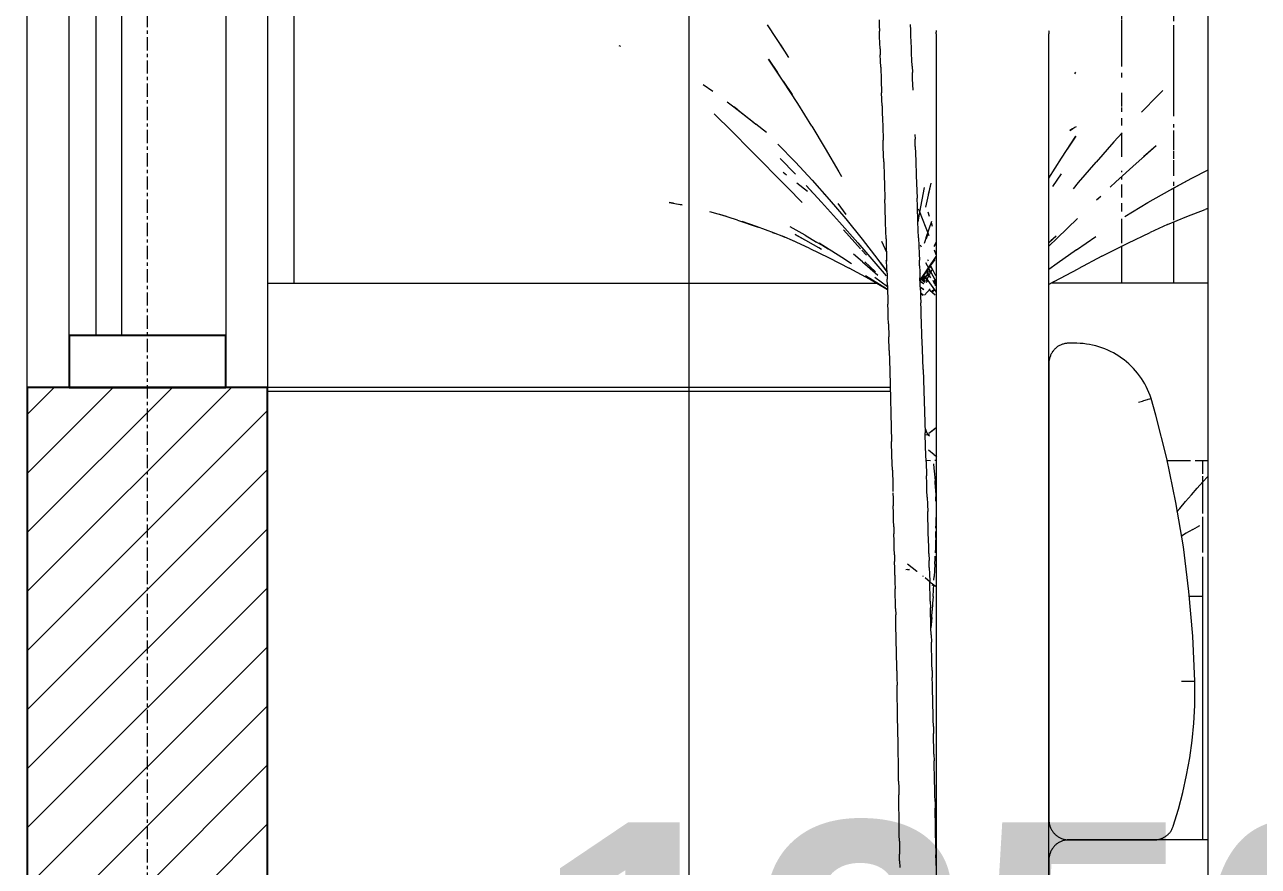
# Model space of a CAD drawing. Header units: inches. Extents: x 22 to 382261, y 22 to 371281.
# Drawn here: x 80063 to 81244, y 143372 to 144178 of the extents above; entities that cross this region are included whole.
import ezdxf

# ---------------------------------------------------------------- set-up
doc = ezdxf.new("R2010")
doc.units = ezdxf.units.IN
doc.header["$MEASUREMENT"] = 0
doc.linetypes.add('Grid Line 1_2_', pattern=[22.225, 12.7, -3.175, 3.175, -3.175])
for name, color, linetype, lineweight in [('A-ANNO-DIMS', 211, 'Continuous', 9), ('A-COLS', 52, 'Continuous', 9), ('A-DOOR', 31, 'Continuous', 9), ('A-DOOR-FRAM', 31, 'Continuous', 9), ('A-GLAZ-CURT', 52, 'Continuous', 9), ('A-GLAZ-CWMG', 51, 'Continuous', 9), ('A-WALL-PATT', 111, 'Continuous', 9), ('G-IMPT', 8, 'Continuous', 9), ('I-FURN', 30, 'Continuous', 9), ('I-WALL', 2, 'Continuous', 9), ('Q-CASE', 31, 'Continuous', 9), ('S-GRID', 1, 'Continuous', 9)]:
    doc.layers.add(name, color=color, linetype=linetype, lineweight=lineweight)
doc.styles.add('Arial_B_2', font='arialbd.ttf', dxfattribs={"height": 270.833333})
doc.dimstyles.new('2_2', dxfattribs={"dimscale": 304.8, "dimtxt": 267.818092, "dimasz": 0.227865, "dimexe": 1.377953, "dimexo": 0.0625, "dimgap": 0.287073, "dimtad": 1, "dimdec": 0, "dimzin": 0, "dimdsep": 46, "dimtxsty": 'Arial_B_2', "dimblk1": 'OBLIQUE', "dimblk2": 'OBLIQUE', "dimsah": 1, "dimcen": 0.09, "dimdle": 0.574147, "dimazin": 0, "dimtfac": 1, "dimtdec": 4, "dimtix": 1, "dimtmove": 0, "dimatfit": 3, "dimfxl": 0.574147, "dimfxlon": 1, "dimtvp": 1, "dimtolj": 1, "dimtzin": 0, "dimlwd": 18, "dimlwe": 18, "dimarcsym": 2})

# ---------------------------------------------------------------- blocks, each defined once
blk = doc.blocks.new('System Panel - Glazed-448105-Section B-B')
at = {"layer": 'A-GLAZ-CURT', "lineweight": 18}
for p, q in [((-8617.7, 5800), (-8617.7, 5300)), ((-8592.7, 5800), (-8617.7, 5800)), ((-8592.7, 5300), (-8592.7, 5800)), ((-8617.7, 5300), (-8592.7, 5300))]:
    blk.add_line(p, q, dxfattribs=at)
blk = doc.blocks.new('Rectangular Mullion - 50 x 150mm-448103-Section B-B')
at = {"layer": 'A-GLAZ-CWMG'}
for p, q in [((-8643.2, 5300), (-8643.2, 5800)), ((-8493.2, 5800), (-8493.2, 5300))]:
    blk.add_line(p, q, dxfattribs=at)
blk = doc.blocks.new('Rectangular Mullion - 50 x 150mm-443216-Section B-B')
at = {"layer": 'A-GLAZ-CWMG', "lineweight": 25}
for p, q in [((-12198.2, 5000), (-12198.2, 4950)), ((-12048.2, 5000), (-12198.2, 5000)), ((-12048.2, 4950), (-12048.2, 5000)), ((-12198.2, 4950), (-12048.2, 4950))]:
    blk.add_line(p, q, dxfattribs=at)
blk = doc.blocks.new('DGGFRG - DGGFRG-V78-Section B-B')
at = {"layer": 'I-FURN'}
for p, q in [((-7813.2, 5589), (-7813.2, 4365.9)), ((-7705.2, 4365.9), (-7705.2, 5589)), ((-7680, 5292.5), (-7686.2, 5292.5)), ((-7705.2, 5273.4), (-7705.2, 4835.8)), ((-7578.2, 4968.6), (-7575, 4968.7)), ((-7575, 4968.7), (-7571.9, 4968.7)), ((-7571.9, 4968.7), (-7569.3, 4968.8)), ((-7569.3, 4968.8), (-7567.3, 4968.9)), ((-7567.3, 4968.9), (-7565.6, 4968.9)), ((-7686.2, 4816.7), (-7604.3, 4816.7)), ((-7553.2, 4816.7), (-7686.2, 4816.7)), ((-7705.2, 4797.7), (-7705.2, 4492.9))]:
    blk.add_line(p, q, dxfattribs=at)
at = {"layer": 'I-FURN', "flags": 128}
for points in [[(-7813.2, 5589), (-7813.2, 5589.5), (-7813.2, 5590), (-7813.1, 5590.5), (-7813, 5590.9), (-7813, 5591.4), (-7812.9, 5591.9)], [(-7705.6, 5592), (-7705.5, 5591.5), (-7705.4, 5591.1), (-7705.3, 5590.6), (-7705.3, 5590.1), (-7705.3, 5589.6), (-7705.2, 5589.2), (-7705.2, 5589)], [(-7686.2, 5292.5), (-7687, 5292.5), (-7687.7, 5292.4), (-7688.5, 5292.3), (-7689.2, 5292.2), (-7690, 5292.1), (-7690.7, 5291.9), (-7691.5, 5291.7), (-7692.2, 5291.5), (-7692.9, 5291.3), (-7693.6, 5291), (-7694.3, 5290.7), (-7695, 5290.3), (-7695.7, 5290), (-7696.3, 5289.6), (-7696.9, 5289.2), (-7697.6, 5288.7), (-7698.2, 5288.2), (-7698.8, 5287.8), (-7699.3, 5287.2), (-7699.9, 5286.7), (-7700.4, 5286.1), (-7700.9, 5285.6), (-7701.3, 5285), (-7701.8, 5284.4), (-7702.2, 5283.7), (-7702.6, 5283.1), (-7703, 5282.4), (-7703.3, 5281.7), (-7703.7, 5281), (-7703.9, 5280.3), (-7704.2, 5279.6), (-7704.4, 5278.9), (-7704.6, 5278.2), (-7704.8, 5277.4), (-7705, 5276.7), (-7705.1, 5275.9), (-7705.2, 5275.2), (-7705.2, 5274.4), (-7705.2, 5273.6), (-7705.2, 5273.4)], [(-7607.5, 5239.6), (-7608.5, 5242.5), (-7609.6, 5245.3), (-7610.8, 5248.1), (-7612.1, 5250.9), (-7613.6, 5253.6), (-7615.1, 5256.2), (-7616.8, 5258.8), (-7618.5, 5261.3), (-7620.4, 5263.7), (-7622.3, 5266), (-7624.3, 5268.3), (-7626.5, 5270.5), (-7628.7, 5272.6), (-7631, 5274.6), (-7633.3, 5276.5), (-7635.8, 5278.3), (-7638.3, 5280), (-7640.9, 5281.7), (-7643.5, 5283.2), (-7646.2, 5284.6), (-7649, 5285.9), (-7651.8, 5287.1), (-7654.7, 5288.1), (-7657.5, 5289.1), (-7660.5, 5289.9), (-7663.4, 5290.7), (-7666.4, 5291.3), (-7669.4, 5291.7), (-7672.5, 5292.1), (-7675.5, 5292.3), (-7678.5, 5292.5), (-7680, 5292.5)], [(-7565.6, 4968.9), (-7567.5, 5011.9), (-7571.2, 5054.7), (-7576.6, 5097.4), (-7583.7, 5139.8), (-7592.5, 5181.9), (-7603, 5223.7), (-7607.5, 5239.6)], [(-7586.2, 4829.9), (-7581.3, 4846), (-7577.1, 4862.2), (-7573.5, 4878.7), (-7570.5, 4895.2), (-7568.3, 4911.9), (-7566.7, 4928.6), (-7565.7, 4945.4), (-7565.5, 4962.2), (-7565.6, 4968.9)], [(-7705.2, 4835.8), (-7705.2, 4835), (-7705.2, 4834.3), (-7705.1, 4833.5), (-7705, 4832.7), (-7704.9, 4832), (-7704.7, 4831.2), (-7704.5, 4830.5), (-7704.3, 4829.8), (-7704, 4829.1), (-7703.7, 4828.4), (-7703.4, 4827.7), (-7703.1, 4827), (-7702.7, 4826.3), (-7702.3, 4825.7), (-7701.9, 4825), (-7701.5, 4824.4), (-7701, 4823.8), (-7700.5, 4823.2), (-7700, 4822.7), (-7699.5, 4822.1), (-7698.9, 4821.6), (-7698.3, 4821.1), (-7697.7, 4820.6), (-7697.1, 4820.2), (-7696.5, 4819.7), (-7695.8, 4819.3), (-7695.2, 4819), (-7694.5, 4818.6), (-7693.8, 4818.3), (-7693.1, 4818), (-7692.4, 4817.8), (-7691.7, 4817.5), (-7690.9, 4817.3), (-7690.2, 4817.1), (-7689.4, 4817), (-7688.7, 4816.9), (-7687.9, 4816.8), (-7687.2, 4816.7), (-7686.4, 4816.7), (-7686.2, 4816.7)], [(-7604.3, 4816.7), (-7603.6, 4816.7), (-7602.8, 4816.8), (-7602, 4816.9), (-7601.3, 4817), (-7600.5, 4817.1), (-7599.8, 4817.3), (-7599.1, 4817.5), (-7598.3, 4817.7), (-7597.6, 4817.9), (-7596.9, 4818.2), (-7596.2, 4818.5), (-7595.5, 4818.9), (-7594.9, 4819.2), (-7594.2, 4819.6), (-7593.6, 4820.1), (-7592.9, 4820.5), (-7592.3, 4821), (-7591.8, 4821.5), (-7591.2, 4822), (-7590.7, 4822.5), (-7590.1, 4823.1), (-7589.6, 4823.6), (-7589.2, 4824.2), (-7588.7, 4824.8), (-7588.3, 4825.5), (-7587.9, 4826.1), (-7587.5, 4826.8), (-7587.2, 4827.5), (-7586.9, 4828.2), (-7586.6, 4828.9), (-7586.3, 4829.6), (-7586.2, 4829.9)], [(-7686.2, 4816.7), (-7687, 4816.7), (-7687.7, 4816.7), (-7688.5, 4816.6), (-7689.2, 4816.5), (-7690, 4816.3), (-7690.7, 4816.2), (-7691.5, 4816), (-7692.2, 4815.8), (-7692.9, 4815.5), (-7693.6, 4815.2), (-7694.3, 4814.9), (-7695, 4814.6), (-7695.7, 4814.2), (-7696.3, 4813.8), (-7696.9, 4813.4), (-7697.6, 4813), (-7698.2, 4812.5), (-7698.8, 4812), (-7699.3, 4811.5), (-7699.9, 4810.9), (-7700.4, 4810.4), (-7700.9, 4809.8), (-7701.3, 4809.2), (-7701.8, 4808.6), (-7702.2, 4808), (-7702.6, 4807.3), (-7703, 4806.7), (-7703.3, 4806), (-7703.7, 4805.3), (-7703.9, 4804.6), (-7704.2, 4803.9), (-7704.4, 4803.1), (-7704.6, 4802.4), (-7704.8, 4801.7), (-7705, 4800.9), (-7705.1, 4800.2), (-7705.2, 4799.4), (-7705.2, 4798.6), (-7705.2, 4797.9), (-7705.2, 4797.7)]]:
    blk.add_lwpolyline(points, dxfattribs=at)
at = {"layer": 'I-FURN'}
blk.add_open_spline([(-7619.6, 5235.9), (-7618.7, 5236.2), (-7616.9, 5236.7), (-7614.3, 5237.5), (-7612, 5238.2), (-7609.4, 5239), (-7607.8, 5239.5), (-7607.5, 5239.6), (-7607.5, 5239.6)], degree=3, knots=[0, 0, 0, 0, 0.142857, 0.285714, 0.428571, 0.571429, 0.857143, 1, 1, 1, 1], dxfattribs=at)
blk = doc.blocks.new('Bar_Stool_-_Stivi_6177_0001 - Bar_Stool_-_Stivi_6177_0001-886307-Section B-B')
at = {"layer": 'I-FURN'}
for p, q in [((-7553.2, 5350), (-7703.1, 5350)), ((-7592.8, 5180), (-7569.7, 5180)), ((-7565.3, 5180), (-7553.2, 5180)), ((-7558.2, 5180), (-7558.2, 5167.4)), ((-7558.2, 5165.2), (-7558.2, 5129.3)), ((-7558.2, 5126.3), (-7558.2, 5092)), ((-7558.2, 5088), (-7558.2, 4816.6)), ((-7558.1, 5050), (-7570.9, 5050))]:
    blk.add_line(p, q, dxfattribs=at)
blk = doc.blocks.new('Casework 30 - Casework 30-869156-Section B-B')
at = {"layer": 'Q-CASE'}
for p, q in [((-8453.2, 5350), (-7870.7, 5350)), ((-7857.2, 5250), (-8453.2, 5250)), ((-7857.1, 5246.1), (-8453.2, 5246.1))]:
    blk.add_line(p, q, dxfattribs=at)
blk = doc.blocks.new('FREEZER COCACOLA - FREEZER COCACOLA-870207-Section B-B')
at = {"layer": 'I-FURN'}
for p, q in [((-7635.7, 6423.2), (-7635.7, 6579.6)), ((-6960.7, 6423.2), (-6960.7, 6578)), ((-7621.2, 6423.2), (-7635.7, 6423.2)), ((-7635.7, 6423.2), (-7635.7, 6066.6)), ((-7621.8, 6423.2), (-7553.2, 6423.2)), ((-7048.1, 6423.2), (-6992.3, 6423.2)), ((-6960.7, 6423.2), (-6992.6, 6423.2)), ((-6960.7, 5350), (-6960.7, 6423.2)), ((-7585.7, 6130.9), (-7585.7, 6373.2)), ((-7585.7, 6373.2), (-7553.2, 6373.2)), ((-7048.2, 6373.2), (-7010.7, 6373.2)), ((-7010.7, 6373.2), (-7010.7, 5350)), ((-7585.7, 6064.7), (-7585.7, 6129.3)), ((-7635.7, 6054.3), (-7635.7, 6047)), ((-7585.7, 6050.2), (-7585.7, 6057.7)), ((-7585.7, 6002.5), (-7585.7, 6048)), ((-7635.7, 6042.1), (-7635.7, 6034)), ((-7635.7, 6024.6), (-7635.7, 6017.5)), ((-7635.7, 6008.3), (-7635.7, 5990.5)), ((-7585.7, 5976.8), (-7585.7, 5999.7)), ((-7635.7, 5988), (-7635.7, 5986)), ((-7635.7, 5975.7), (-7635.7, 5964.3)), ((-7585.7, 5966.4), (-7585.7, 5975.5)), ((-7635.7, 5960.2), (-7635.7, 5942.5)), ((-7585.7, 5949.6), (-7585.7, 5954.2)), ((-7635.7, 5940.5), (-7635.7, 5934.1)), ((-7585.7, 5941.2), (-7585.7, 5949.3)), ((-7635.7, 5930.9), (-7635.7, 5926.6)), ((-7585.7, 5932.8), (-7585.7, 5934.1)), ((-7635.7, 5917.4), (-7635.7, 5914.7)), ((-7585.7, 5917.5), (-7585.7, 5927.6)), ((-7635.7, 5912.5), (-7635.7, 5909.6)), ((-7585.7, 5904.3), (-7585.7, 5916)), ((-7635.7, 5903.5), (-7635.7, 5893.8)), ((-7585.7, 5884.4), (-7585.7, 5901.6)), ((-7635.7, 5888.7), (-7635.7, 5879.6)), ((-7585.7, 5866.7), (-7585.7, 5884.1)), ((-7635.7, 5876.3), (-7635.7, 5857.5)), ((-7585.7, 5839.6), (-7585.7, 5864.4)), ((-7635.7, 5856.8), (-7635.7, 5848.5)), ((-7635.7, 5846), (-7635.7, 5843.1)), ((-7635.7, 5840.5), (-7635.7, 5838)), ((-7635.7, 5837.4), (-7635.7, 5825.7)), ((-7585.7, 5830.3), (-7585.7, 5837.5)), ((-7635.7, 5821.7), (-7635.7, 5694.4)), ((-7585.7, 5615.5), (-7585.7, 5828.3)), ((-7635.7, 5689.7), (-7635.7, 5602.5)), ((-7585.7, 5610.6), (-7585.7, 5612.5)), ((-7635.7, 5601.9), (-7635.7, 5557.7)), ((-7585.7, 5600.9), (-7585.7, 5608.1)), ((-7585.7, 5509.9), (-7585.7, 5597.1)), ((-7635.7, 5551.6), (-7635.7, 5547)), ((-7635.7, 5532.2), (-7635.7, 5519.3)), ((-7635.7, 5518.3), (-7635.7, 5514)), ((-7635.7, 5508.1), (-7635.7, 5501.2)), ((-7635.7, 5493.5), (-7635.7, 5470.9)), ((-7585.7, 5499.1), (-7585.7, 5502.4)), ((-7585.7, 5477.4), (-7585.7, 5496.3)), ((-7585.7, 5469.1), (-7585.7, 5476.4)), ((-7585.7, 5452.9), (-7585.7, 5467.8)), ((-7635.7, 5457.7), (-7635.7, 5456.5)), ((-7635.7, 5452), (-7635.7, 5449.3)), ((-7635.7, 5444.6), (-7635.7, 5432.1)), ((-7585.7, 5443.1), (-7585.7, 5447.1)), ((-7585.7, 5410.4), (-7585.7, 5441.4)), ((-7635.7, 5426.5), (-7635.7, 5418.6)), ((-7635.7, 5411.7), (-7635.7, 5388.2)), ((-7585.7, 5350), (-7585.7, 5408.6)), ((-7635.7, 5385.8), (-7635.7, 5350))]:
    blk.add_line(p, q, dxfattribs=at)
at = {"layer": 'I-FURN', "flags": 128}
for points in [[(-7553.3, 6586.2), (-7557.2, 6585.9), (-7635.7, 6579.6)], [(-6960.7, 6578), (-7042.7, 6585), (-7048.1, 6585.4)]]:
    blk.add_lwpolyline(points, dxfattribs=at)
blk = doc.blocks.new('M_Single-Flush - 1050 DOORS-900124-Section B-B')
at = {"layer": 'A-DOOR-FRAM', "lineweight": 9}
for p, q in [((-8453.2, 6526), (-8428.2, 6526)), ((-8428.2, 6526), (-8428.2, 5350))]:
    blk.add_line(p, q, dxfattribs=at)
blk = doc.blocks.new('PLANTA_91 - PLANTA_ICV_DWG-884031-Section B-B')
at = {"layer": 'G-IMPT'}
for p, q in [((-7958.2, 5572.4), (-7974.6, 5597.4)), ((-7867.9, 5602.4), (-7867.7, 5597)), ((-7837.6, 5592.4), (-7837.9, 5597.8)), ((-7867.7, 5597), (-7867.5, 5591.5)), ((-7867.3, 5585.9), (-7867.5, 5591.5)), ((-7867.1, 5580.3), (-7867.3, 5585.9)), ((-7837.4, 5586.8), (-7837.6, 5592.4)), ((-7837.1, 5581.2), (-7837.4, 5586.8)), ((-8117, 5577.7), (-8115.5, 5577)), ((-7958.2, 5572.4), (-7962, 5578.3)), ((-7954.3, 5566.3), (-7962, 5578.3)), ((-7866.9, 5574.6), (-7867.1, 5580.3)), ((-7866.9, 5574.6), (-7866.7, 5568.8)), ((-7836.9, 5575.5), (-7837.1, 5581.2)), ((-7836.7, 5569.7), (-7836.9, 5575.5)), ((-7959.5, 5543.4), (-7973.8, 5564.6)), ((-7973.8, 5564.6), (-7965.2, 5551.9)), ((-7866.5, 5562.9), (-7866.7, 5568.8)), ((-7866.3, 5557), (-7866.5, 5562.9)), ((-7836.4, 5563.8), (-7836.7, 5569.7)), ((-7836.2, 5557.9), (-7836.4, 5563.8)), ((-7959.5, 5543.4), (-7965.2, 5551.9)), ((-7866.3, 5557), (-7865.9, 5544.9)), ((-7836.2, 5557.9), (-7835.9, 5551.9)), ((-7835.7, 5545.8), (-7835.9, 5551.9)), ((-7680.3, 5550.5), (-7679.6, 5552)), ((-8036.3, 5540.2), (-8027.1, 5533.8)), ((-7945.6, 5522), (-7959.5, 5543.4)), ((-7959.5, 5543.4), (-7951, 5530.6)), ((-7865.9, 5544.9), (-7865.5, 5532.5)), ((-7835.3, 5534.8), (-7835.7, 5545.8)), ((-7865, 5519.8), (-7865.5, 5532.5)), ((-7616.5, 5513.9), (-7601, 5529.8)), ((-7596.2, 5534.5), (-7605.4, 5525.4)), ((-7605.4, 5525.4), (-7601, 5529.8)), ((-7596.2, 5534.5), (-7601, 5529.8)), ((-8013.3, 5523.7), (-8003, 5516)), ((-8003, 5516), (-8006.9, 5519)), ((-8006.9, 5519), (-7988.1, 5504.4)), ((-8003, 5516), (-7988.1, 5504.4)), ((-7932.1, 5500.4), (-7945.6, 5522)), ((-7865, 5519.8), (-7864.8, 5513.4)), ((-8008.6, 5495.3), (-8025.6, 5512.1)), ((-7989.2, 5505.1), (-7985.7, 5502.3)), ((-7864.8, 5513.4), (-7864.6, 5506.9)), ((-7864.6, 5506.9), (-7864.4, 5500.3)), ((-7990.8, 5477.3), (-8008.6, 5495.3)), ((-7975.7, 5494.2), (-7985.7, 5502.3)), ((-7932.1, 5500.4), (-7919.3, 5479)), ((-7864.4, 5500.3), (-7864, 5486.9)), ((-7833.6, 5492.5), (-7833.4, 5487.9)), ((-7685.3, 5496.2), (-7680.3, 5499.3)), ((-7682.6, 5498), (-7685.3, 5496.2)), ((-7685.2, 5496.3), (-7682.6, 5498)), ((-7680.3, 5499.3), (-7678.8, 5500.1)), ((-7635.1, 5494.1), (-7643.1, 5485.3)), ((-7947.8, 5465.8), (-7964.9, 5483.3)), ((-7863.8, 5480), (-7864, 5486.9)), ((-7863.4, 5466.2), (-7863.8, 5480)), ((-7833.2, 5481), (-7833.4, 5487.9)), ((-7833.2, 5481), (-7832.7, 5467.2)), ((-7693.3, 5469.7), (-7679.6, 5490.8)), ((-7679.6, 5490.8), (-7687.7, 5478.4)), ((-7643.1, 5485.3), (-7660.1, 5466)), ((-7602.6, 5481.7), (-7621.9, 5464.5)), ((-7602.6, 5481.7), (-7614.7, 5471.1)), ((-7990.8, 5477.3), (-7955.6, 5441.5)), ((-7947.7, 5454.4), (-7962.4, 5469.4)), ((-7919.3, 5479), (-7906.5, 5456.8)), ((-7705.3, 5450.5), (-7693.3, 5469.7)), ((-7959.6, 5456.2), (-7956.6, 5453.8)), ((-7947.8, 5465.8), (-7932, 5448.8)), ((-7906.5, 5456.8), (-7903.8, 5452.1)), ((-7863.4, 5466.2), (-7862.9, 5452.1)), ((-7832.7, 5467.2), (-7832.2, 5453.1)), ((-7676.9, 5446.3), (-7660.1, 5466)), ((-7641.1, 5447.1), (-7621.9, 5464.5)), ((-7553.2, 5458.4), (-7568.7, 5450.4)), ((-7946.7, 5446.2), (-7936.5, 5438.2)), ((-7932, 5448.8), (-7915.6, 5430.3)), ((-7862.9, 5452.1), (-7862.7, 5444.9)), ((-7862.7, 5444.9), (-7862.3, 5430.3)), ((-7832.2, 5453.1), (-7831.9, 5445.9)), ((-7831.9, 5445.9), (-7831.4, 5431.3)), ((-7823.1, 5422.9), (-7817.9, 5445.9)), ((-7820.4, 5435), (-7817.9, 5445.9)), ((-7693.7, 5454.8), (-7701.8, 5442.7)), ((-7681.7, 5440.5), (-7676.9, 5446.3)), ((-7646.5, 5442), (-7641.1, 5447.1)), ((-7589.6, 5439.1), (-7573.3, 5448)), ((-7568.7, 5450.4), (-7588.3, 5439.9)), ((-7588.3, 5439.9), (-7573.3, 5448)), ((-7955.6, 5441.5), (-7941.6, 5427.2)), ((-7923, 5427.7), (-7937.5, 5443.6)), ((-7931.1, 5436.7), (-7937.5, 5443.6)), ((-7919.2, 5434.4), (-7920.4, 5435.4)), ((-7824.7, 5441.7), (-7829.1, 5417.9)), ((-7659.6, 5429.8), (-7655.7, 5433.4)), ((-7657, 5432.3), (-7659.6, 5429.8)), ((-7610.5, 5427.2), (-7589.6, 5439.1)), ((-8064.6, 5426.6), (-8068.7, 5427.4)), ((-8068.7, 5427.4), (-8056.3, 5425)), ((-8056.3, 5425), (-8058.9, 5425.5)), ((-7905.8, 5408.4), (-7923, 5427.7)), ((-7915.6, 5430.3), (-7899.6, 5411.5)), ((-7899.3, 5415.7), (-7907.1, 5426.4)), ((-7862.1, 5422.9), (-7862.3, 5430.3)), ((-7861.6, 5407.9), (-7862.1, 5422.9)), ((-7831.1, 5423.9), (-7831.4, 5431.3)), ((-7830.6, 5408.9), (-7831.1, 5423.9)), ((-7829.2, 5418.9), (-7830, 5420.8)), ((-7632.5, 5414), (-7610.5, 5427.2)), ((-7573.2, 5413.8), (-7555.7, 5420.5)), ((-7553.2, 5421.4), (-7555.7, 5420.5)), ((-8014, 5413.8), (-8029.8, 5418.5)), ((-8003.3, 5410.4), (-8020.2, 5415.7)), ((-8014, 5413.8), (-8020.2, 5415.7)), ((-8003.3, 5410.4), (-7983.7, 5403.7)), ((-7985.1, 5404.2), (-7999, 5409)), ((-7983.7, 5403.7), (-7999, 5409)), ((-7888.3, 5388.5), (-7905.8, 5408.4)), ((-7899.6, 5411.5), (-7884, 5392.3)), ((-7829.1, 5417.9), (-7830.6, 5408.9)), ((-7830, 5393.6), (-7830.6, 5408.9)), ((-7820, 5395.2), (-7829.2, 5418.9)), ((-7822.7, 5393.8), (-7817.3, 5409.3)), ((-7821.2, 5418.4), (-7819.8, 5414.1)), ((-7677.9, 5412.1), (-7697.4, 5393.1)), ((-7591.6, 5406.2), (-7573.2, 5413.8)), ((-7967.9, 5397.9), (-7985.1, 5404.2)), ((-7958.2, 5394), (-7970, 5398.7)), ((-7970, 5398.7), (-7967.9, 5397.9)), ((-7938.6, 5395.9), (-7952.8, 5403.9)), ((-7885.5, 5383), (-7901.9, 5401.1)), ((-7861.2, 5392.6), (-7861.6, 5407.9)), ((-7822.3, 5392.7), (-7820.8, 5397.2)), ((-7816.7, 5404.3), (-7817.8, 5407.9)), ((-7629.8, 5388.4), (-7608.5, 5398.6)), ((-7591.6, 5406.2), (-7608.5, 5398.6)), ((-7948.6, 5389.9), (-7960.3, 5394.9)), ((-7960.3, 5394.9), (-7958.2, 5394)), ((-7934.9, 5383.7), (-7950.7, 5390.9)), ((-7948.6, 5389.9), (-7950.7, 5390.9)), ((-7925.6, 5383.9), (-7948.2, 5396.6)), ((-7948.2, 5396.6), (-7935.3, 5389.6)), ((-7938.6, 5395.9), (-7927.6, 5389.4)), ((-7916.7, 5382.8), (-7927.6, 5389.4)), ((-7903.4, 5374.5), (-7925.2, 5388.2)), ((-7925.2, 5388.2), (-7916.7, 5382.8)), ((-7888.3, 5388.5), (-7871, 5368.6)), ((-7884, 5392.3), (-7869.1, 5372.8)), ((-7865.4, 5390.2), (-7860.8, 5379.6)), ((-7861.2, 5392.6), (-7860.9, 5384.8)), ((-7860.9, 5384.8), (-7860.7, 5377)), ((-7830, 5393.6), (-7829.8, 5385.9)), ((-7829.8, 5385.9), (-7829.5, 5378)), ((-7828.4, 5386.6), (-7827.6, 5384.9)), ((-7827.5, 5384.8), (-7827.6, 5384.9)), ((-7822.7, 5393.8), (-7824.7, 5387.9)), ((-7813.2, 5389.2), (-7815.4, 5385.2)), ((-7813.2, 5389.1), (-7815.4, 5385.2)), ((-7705.3, 5388.7), (-7698.3, 5395.1)), ((-7697.4, 5393.1), (-7705.3, 5385.3)), ((-7705.3, 5388.8), (-7703.4, 5390.5)), ((-7705.3, 5388.8), (-7703.4, 5390.5)), ((-7698.3, 5395.1), (-7703.4, 5390.5)), ((-7678.9, 5381.9), (-7660.4, 5394.7)), ((-7654.5, 5375.9), (-7629.8, 5388.4)), ((-7934.9, 5383.7), (-7915.7, 5374.4)), ((-7923, 5382.4), (-7925.6, 5383.9)), ((-7915.7, 5374.4), (-7896.5, 5364.4)), ((-7894.2, 5368.5), (-7903.4, 5374.5)), ((-7883.6, 5370.6), (-7892.2, 5377.9)), ((-7884.2, 5381.7), (-7879.8, 5376.7)), ((-7860.7, 5377), (-7860.6, 5371)), ((-7829.5, 5378), (-7829.3, 5372.1)), ((-7813.5, 5375.5), (-7828.2, 5354)), ((-7813.2, 5377.2), (-7814.9, 5381.7)), ((-7678.9, 5381.9), (-7697.3, 5368.8)), ((-7654.5, 5375.9), (-7677.4, 5363.9)), ((-7877.1, 5353.7), (-7896.5, 5364.4)), ((-7883.6, 5370.6), (-7869, 5357.8)), ((-7871.4, 5361), (-7881.5, 5370.3)), ((-7871, 5368.6), (-7861, 5357.1)), ((-7869.1, 5372.8), (-7860.5, 5361)), ((-7866.4, 5369.4), (-7860.5, 5361.1)), ((-7860.5, 5370.7), (-7861.2, 5371.9)), ((-7860.4, 5365.3), (-7860.6, 5371)), ((-7860.2, 5359.6), (-7860.4, 5365.3)), ((-7829.1, 5366.5), (-7829.3, 5372.1)), ((-7829.1, 5366.5), (-7828.9, 5360.8)), ((-7828.6, 5352.4), (-7819.5, 5365.4)), ((-7814.6, 5354), (-7823.2, 5369.5)), ((-7817, 5363.2), (-7823.1, 5351.8)), ((-7820.9, 5363.2), (-7822.1, 5358.8)), ((-7821.1, 5363.2), (-7821.9, 5360.1)), ((-7820.6, 5371), (-7821.3, 5372.4)), ((-7819.3, 5362.4), (-7820.2, 5360.1)), ((-7819.6, 5360.1), (-7819.1, 5362)), ((-7819.5, 5365.4), (-7814.2, 5372.7)), ((-7816.8, 5363.3), (-7818.9, 5367.6)), ((-7818, 5365.4), (-7818.5, 5364.3)), ((-7813.6, 5357.1), (-7816.8, 5363.3)), ((-7697.3, 5368.8), (-7705.3, 5363)), ((-7700.3, 5351.6), (-7677.4, 5363.9)), ((-7880.7, 5357.3), (-7860.8, 5344.9)), ((-7859.8, 5343.7), (-7877.1, 5353.7)), ((-7859.9, 5346.4), (-7871.8, 5355.6)), ((-7860.2, 5359.6), (-7860.1, 5353.8)), ((-7859.9, 5347.9), (-7860.1, 5353.8)), ((-7828.9, 5360.8), (-7828.7, 5355)), ((-7828.5, 5349.1), (-7828.7, 5355)), ((-7828.4, 5359.7), (-7828.3, 5359.9)), ((-7827.7, 5353.8), (-7824.2, 5350.9)), ((-7826.8, 5354), (-7824.8, 5351.2)), ((-7825.2, 5353.2), (-7826.4, 5355.7)), ((-7825.6, 5352.8), (-7826.3, 5354)), ((-7823.8, 5351.6), (-7826.1, 5354)), ((-7825.8, 5356.5), (-7824.2, 5353.7)), ((-7825.8, 5356), (-7825, 5354.2)), ((-7825.8, 5355), (-7824.9, 5353.7)), ((-7823.9, 5352.6), (-7825.8, 5354.6)), ((-7825.4, 5357.1), (-7824.8, 5355.7)), ((-7825.3, 5357.1), (-7824, 5354.7)), ((-7825, 5357.1), (-7824.3, 5355.4)), ((-7824.3, 5357.1), (-7813.2, 5341.3)), ((-7823.2, 5355), (-7823.5, 5353.9)), ((-7823.2, 5354.6), (-7823.5, 5353.8)), ((-7823.2, 5355.2), (-7823.4, 5354.6)), ((-7821.3, 5352.8), (-7823.2, 5350.5)), ((-7821.4, 5352.9), (-7822.1, 5351.6)), ((-7821.2, 5359.8), (-7821.7, 5358.3)), ((-7821.1, 5359.7), (-7821.4, 5357.8)), ((-7820.8, 5359.3), (-7821.3, 5357.8)), ((-7820.6, 5359), (-7821.2, 5357.6)), ((-7820.6, 5356.6), (-7820.1, 5358.3)), ((-7819.3, 5357), (-7819.9, 5355.8)), ((-7818.3, 5356.2), (-7819.3, 5355)), ((-7813.2, 5351.5), (-7814.6, 5354)), ((-7813.9, 5347.5), (-7814.5, 5353.2)), ((-7700.3, 5351.6), (-7705.3, 5348.8)), ((-7859.9, 5347.9), (-7859.7, 5342)), ((-7859.7, 5342), (-7859.6, 5335.9)), ((-7828.3, 5343.2), (-7828.5, 5349.1)), ((-7828.3, 5343.2), (-7828.1, 5337.2)), ((-7859.6, 5335.9), (-7859.4, 5329.8)), ((-7859.2, 5323.7), (-7859.4, 5329.8)), ((-7828.1, 5337.2), (-7827.9, 5331.1)), ((-7827.7, 5325), (-7827.9, 5331.1)), ((-7859.1, 5317.5), (-7859.2, 5323.7)), ((-7858.9, 5311.2), (-7859.1, 5317.5)), ((-7827.5, 5318.8), (-7827.7, 5325)), ((-7827.2, 5312.5), (-7827.5, 5318.8)), ((-7858.9, 5311.2), (-7858.5, 5298.5)), ((-7826.8, 5299.8), (-7827.2, 5312.5)), ((-7858.2, 5285.6), (-7858.5, 5298.5)), ((-7826.4, 5286.9), (-7826.8, 5299.8)), ((-7858.2, 5285.6), (-7857.6, 5265.9)), ((-7825.7, 5267.2), (-7826.4, 5286.9)), ((-7825.7, 5267.2), (-7823.7, 5206.5)), ((-7857.6, 5265.9), (-7855.8, 5198.4)), ((-7823.7, 5210.9), (-7822, 5206.7)), ((-7820.3, 5206.4), (-7817.7, 5208.3)), ((-7818.1, 5207.8), (-7813.6, 5211.4)), ((-7817.7, 5208.3), (-7814.3, 5211)), ((-7855.5, 5184.7), (-7855.8, 5198.4)), ((-7823.3, 5192.8), (-7823.7, 5206.5)), ((-7819.9, 5204.7), (-7823.7, 5204.4)), ((-7822.2, 5205.6), (-7819.9, 5204.7)), ((-7822.2, 5205.6), (-7819.7, 5203.7)), ((-7819.7, 5203.7), (-7822, 5206.7)), ((-7855.1, 5171), (-7855.5, 5184.7)), ((-7822.8, 5179.1), (-7823.3, 5192.8)), ((-7815.1, 5185.6), (-7820.5, 5189.9)), ((-7815.1, 5185.6), (-7812.7, 5184)), ((-7822.8, 5179.1), (-7822.4, 5165.4)), ((-7822.3, 5180.4), (-7818.7, 5180.2)), ((-7815.8, 5176.9), (-7815.3, 5172.8)), ((-7815.3, 5172.8), (-7814.7, 5167.1)), ((-7813.2, 5180.2), (-7814.4, 5180.1)), ((-7855.1, 5171), (-7854.8, 5157.3)), ((-7822.2, 5158.5), (-7822.4, 5165.4)), ((-7814.7, 5167.1), (-7814.2, 5160.6)), ((-7813.9, 5153.3), (-7814.2, 5160.6)), ((-7557.8, 5159.7), (-7553.2, 5164.8)), ((-7854.8, 5157.3), (-7854.6, 5150.5)), ((-7854.6, 5149.2), (-7854.5, 5143.6)), ((-7822, 5151.7), (-7822.2, 5158.5)), ((-7821.8, 5144.9), (-7822, 5151.7)), ((-7813.9, 5153.3), (-7813.6, 5145.3)), ((-7568.9, 5147.1), (-7563.4, 5153.5)), ((-7563.4, 5153.5), (-7557.8, 5159.7)), ((-7854.5, 5143.6), (-7854.3, 5136.8)), ((-7854.1, 5130.1), (-7854.3, 5136.8)), ((-7821.8, 5144.9), (-7821.6, 5138)), ((-7821.6, 5138), (-7821.3, 5131.2)), ((-7813.5, 5141.2), (-7813.6, 5145.3)), ((-7579.8, 5134.3), (-7574.4, 5140.8)), ((-7574.4, 5140.8), (-7568.9, 5147.1)), ((-7854, 5123.3), (-7854.1, 5130.1)), ((-7821.1, 5124.4), (-7821.3, 5131.2)), ((-7813.4, 5125.5), (-7813.4, 5117.2)), ((-7582.7, 5130.9), (-7579.8, 5134.3)), ((-7853.8, 5116.5), (-7854, 5123.3)), ((-7853.8, 5116.5), (-7853.6, 5109.8)), ((-7820.9, 5117.7), (-7821.1, 5124.4)), ((-7820.7, 5110.9), (-7820.9, 5117.7)), ((-7813.4, 5115.3), (-7813.4, 5117.2)), ((-7567.6, 5114.1), (-7574.5, 5110.1)), ((-7567.6, 5114.1), (-7560.9, 5117.8)), ((-7562.1, 5117.2), (-7560.9, 5117.8)), ((-7853.5, 5103.1), (-7853.6, 5109.8)), ((-7853.3, 5096.5), (-7853.5, 5103.1)), ((-7820.5, 5104.2), (-7820.7, 5110.9)), ((-7820.3, 5097.5), (-7820.5, 5104.2)), ((-7813.7, 5101.5), (-7813.8, 5096.7)), ((-7813.6, 5106.4), (-7813.7, 5101.5)), ((-7813.6, 5106.4), (-7813.5, 5112.2)), ((-7573.9, 5110.4), (-7578.4, 5107.6)), ((-7573.9, 5110.4), (-7574.5, 5110.1)), ((-7853.2, 5089.8), (-7853.3, 5096.5)), ((-7853.2, 5089.8), (-7853, 5083.3)), ((-7820.1, 5090.9), (-7820.3, 5097.5)), ((-7820.1, 5090.9), (-7819.9, 5084.3)), ((-7813.8, 5096.7), (-7814, 5091.7)), ((-7852.9, 5076.7), (-7853, 5083.3)), ((-7840.6, 5081.2), (-7831.6, 5074)), ((-7819.8, 5077.7), (-7819.9, 5084.3)), ((-7814.5, 5080.7), (-7814.7, 5074.9)), ((-7814.5, 5080.7), (-7814.2, 5086.3)), ((-7814.2, 5086.3), (-7814.1, 5088.4)), ((-7852.7, 5070.2), (-7852.9, 5076.7)), ((-7852.7, 5070.2), (-7852.6, 5063.7)), ((-7838.8, 5075.6), (-7842.3, 5075.5)), ((-7840.7, 5075.6), (-7842.3, 5075.5)), ((-7840.7, 5075.6), (-7838.8, 5075.6)), ((-7831.5, 5073.9), (-7831.6, 5074)), ((-7825.2, 5068.9), (-7825.8, 5069.4)), ((-7818.8, 5063.7), (-7823.6, 5067.6)), ((-7819.8, 5077.7), (-7819.6, 5071.1)), ((-7819.6, 5071.1), (-7819.4, 5064.6)), ((-7815.3, 5065.5), (-7815.1, 5068.9)), ((-7814.7, 5074.9), (-7815.1, 5068.9)), ((-7852.6, 5063.7), (-7852.4, 5057.3)), ((-7852.3, 5051), (-7852.4, 5057.3)), ((-7819.2, 5058.2), (-7819.4, 5064.6)), ((-7819, 5051.8), (-7819.2, 5058.2)), ((-7818.8, 5063.7), (-7813.2, 5059.3)), ((-7813.2, 5059.4), (-7816.9, 5060.7)), ((-7816.2, 5049.9), (-7815.8, 5056.4)), ((-7815.8, 5056.4), (-7815.5, 5061.3)), ((-7852.2, 5044.7), (-7852.3, 5051)), ((-7852, 5038.4), (-7852.2, 5044.7)), ((-7818.8, 5045.4), (-7819, 5051.8)), ((-7818.8, 5045.4), (-7818.7, 5039.1)), ((-7816.6, 5043.3), (-7817, 5036.5)), ((-7816.2, 5049.9), (-7816.6, 5043.3)), ((-7852, 5038.4), (-7851.9, 5032.2)), ((-7851.8, 5026.1), (-7851.9, 5032.2)), ((-7818.5, 5032.9), (-7818.7, 5039.1)), ((-7818.3, 5026.7), (-7818.5, 5032.9)), ((-7817.5, 5029.6), (-7817, 5036.5)), ((-7851.7, 5019.3), (-7851.8, 5026.1)), ((-7851.5, 5012.5), (-7851.7, 5019.3)), ((-7818.2, 5019.9), (-7818.3, 5026.7)), ((-7818, 5022.6), (-7818.2, 5019.9)), ((-7818, 5013), (-7818.2, 5019.9)), ((-7817.5, 5029.6), (-7818, 5022.6)), ((-7851.4, 5005.6), (-7851.5, 5012.5)), ((-7818, 5013), (-7817.8, 5006.2)), ((-7851.3, 4998.8), (-7851.4, 5005.6)), ((-7851.1, 4992), (-7851.3, 4998.8)), ((-7817.6, 4999.3), (-7817.8, 5006.2)), ((-7817.5, 4992.5), (-7817.6, 4999.3)), ((-7851, 4985.3), (-7851.1, 4992)), ((-7850.9, 4978.5), (-7851, 4985.3)), ((-7817.3, 4985.7), (-7817.5, 4992.5)), ((-7817.1, 4978.9), (-7817.3, 4985.7)), ((-7850.9, 4978.5), (-7850.8, 4971.8)), ((-7850.8, 4971.8), (-7850.6, 4965)), ((-7817.1, 4978.9), (-7817, 4972.2)), ((-7816.8, 4965.4), (-7817, 4972.2)), ((-7850.5, 4958.3), (-7850.6, 4965)), ((-7816.6, 4958.7), (-7816.8, 4965.4)), ((-7850.4, 4951.6), (-7850.5, 4958.3)), ((-7850.3, 4945), (-7850.4, 4951.6)), ((-7816.5, 4952), (-7816.6, 4958.7)), ((-7816.3, 4945.3), (-7816.5, 4952)), ((-7850.2, 4938.3), (-7850.3, 4945)), ((-7850.1, 4931.7), (-7850.2, 4938.3)), ((-7816.2, 4938.6), (-7816.3, 4945.3)), ((-7816, 4931.9), (-7816.2, 4938.6)), ((-7849.9, 4925.1), (-7850.1, 4931.7)), ((-7849.8, 4918.5), (-7849.9, 4925.1)), ((-7815.8, 4925.3), (-7816, 4931.9)), ((-7815.8, 4925.3), (-7815.7, 4918.7)), ((-7849.7, 4911.9), (-7849.8, 4918.5)), ((-7815.6, 4912.1), (-7815.7, 4918.7)), ((-7849.6, 4905.4), (-7849.7, 4911.9)), ((-7849.5, 4898.8), (-7849.6, 4905.4)), ((-7815.4, 4905.5), (-7815.6, 4912.1)), ((-7815.3, 4898.9), (-7815.4, 4905.5)), ((-7849.4, 4892.3), (-7849.5, 4898.8)), ((-7849.3, 4885.8), (-7849.4, 4892.3)), ((-7815.3, 4898.9), (-7815.1, 4892.4)), ((-7815, 4885.8), (-7815.1, 4892.4)), ((-7849.2, 4879.3), (-7849.3, 4885.8)), ((-7849.1, 4872.8), (-7849.2, 4879.3)), ((-7814.8, 4879.3), (-7815, 4885.8)), ((-7814.7, 4872.8), (-7814.8, 4879.3)), ((-7849.1, 4872.8), (-7849, 4866.4)), ((-7849, 4866.4), (-7849, 4860)), ((-7814.6, 4866.3), (-7814.7, 4872.8)), ((-7814.4, 4859.9), (-7814.6, 4866.3)), ((-7848.9, 4853.5), (-7849, 4860)), ((-7848.8, 4847.1), (-7848.9, 4853.5)), ((-7814.3, 4853.4), (-7814.4, 4859.9)), ((-7814.3, 4853.4), (-7814.2, 4847)), ((-7848.7, 4840.8), (-7848.8, 4847.1)), ((-7814.1, 4840.6), (-7814.2, 4847)), ((-7848.6, 4834.4), (-7848.7, 4840.8)), ((-7848.5, 4828.1), (-7848.6, 4834.4)), ((-7813.9, 4834.2), (-7814.1, 4840.6)), ((-7813.8, 4827.8), (-7813.9, 4834.2)), ((-7848.5, 4821.7), (-7848.5, 4828.1)), ((-7848.4, 4815.4), (-7848.5, 4821.7)), ((-7813.7, 4821.5), (-7813.8, 4827.8)), ((-7813.6, 4815.1), (-7813.7, 4821.5)), ((-7848.4, 4815.4), (-7848.3, 4809.1)), ((-7848.3, 4809.1), (-7848.2, 4802.9)), ((-7813.5, 4808.8), (-7813.6, 4815.1)), ((-7813.5, 4808.8), (-7813.4, 4802.5)), ((-7848.2, 4796.6), (-7848.2, 4802.9)), ((-7848.2, 4796.6), (-7848.1, 4790.4)), ((-7813.3, 4796.2), (-7813.4, 4802.5)), ((-7813.2, 4792.2), (-7813.3, 4796.2))]:
    blk.add_line(p, q, dxfattribs=at)
at = {"layer": 'I-FURN'}
for p, q in [((-7823.1, 5361.5), (-7820.1, 5364.7)), ((-7820.1, 5364.7), (-7823.1, 5361.5)), ((-7828.6, 5351.9), (-7824.9, 5349.7)), ((-7828.6, 5351.8), (-7825.4, 5349.7)), ((-7825.8, 5356), (-7824.7, 5355.3)), ((-7825.8, 5356), (-7825, 5355.4)), ((-7820.8, 5359.1), (-7823.9, 5355.4)), ((-7820.8, 5359.1), (-7823.7, 5355.6)), ((-7814.6, 5348.9), (-7816, 5352.5)), ((-7814.7, 5350.2), (-7815.4, 5349.5)), ((-7828.4, 5346.3), (-7825.1, 5344.1)), ((-7825.7, 5344), (-7828.4, 5346.2)), ((-7828.2, 5341), (-7825.4, 5338.5)), ((-7828.2, 5340.6), (-7826.1, 5338.3)), ((-7825.8, 5344.9), (-7825.5, 5345.3)), ((-7824.4, 5338.6), (-7818.9, 5344.6)), ((-7814.2, 5338.4), (-7819.1, 5343.1)), ((-7815.2, 5344.1), (-7817.8, 5341.7)), ((-7815.1, 5344), (-7816.8, 5341.7))]:
    blk.add_line(p, q, dxfattribs=at)
blk = doc.blocks.new('PLANTA_91 - PLANTA_91-884042-Section B-B')
blk.add_blockref('PLANTA_91 - PLANTA_ICV_DWG-884031-Section B-B', (0, 0))
blk = doc.blocks.new('_Oblique')
at = {"color": 0, "linetype": 'ByBlock', "lineweight": -2}
blk.add_line((-0.5, -0.5), (0.5, 0.5), dxfattribs=at)
blk = doc.blocks.new('*D5239')
at = {"layer": 'A-ANNO-DIMS', "color": 0, "lineweight": 18, "transparency": 16777216}
for p, q in [((80699, 146705.3), (80699, 142755.3)), ((80779.9, 146530.3), (80279, 146530.3)), ((80779.9, 142930.3), (80279, 142930.3))]:
    blk.add_line(p, q, dxfattribs=at)
at = {"layer": 'Defpoints', "color": 0, "transparency": 16777216}
for p in [(80799, 146530.3), (80699, 142930.3), (80799, 142930.3)]:
    blk.add_point(p, dxfattribs=at)
at = {"layer": 'A-ANNO-DIMS', "color": 0, "lineweight": 18, "transparency": 16777216, "xscale": 69.45312499999999, "yscale": 69.45312499999999, "zscale": 69.45312499999999}
for p, rotation in [((80699, 146530.3), 90), ((80699, 142930.3), 270)]:
    blk.add_blockref('_Oblique', p, dxfattribs=dict(at, rotation=rotation))
at = {"layer": 'A-ANNO-DIMS', "color": 0, "lineweight": 18, "transparency": 16777216, "insert": (80473.2, 144730.3), "char_height": 270.83, "width": 559.685, "attachment_point": 5, "rotation": 90, "style": 'Arial_B_2'}
blk.add_mtext('\\A1;3600', dxfattribs=at)
blk = doc.blocks.new('*D5242')
at = {"layer": 'A-ANNO-DIMS', "color": 0, "lineweight": 18, "transparency": 16777216}
for p, q in [((79909.7, 144005.3), (79909.7, 142755.3)), ((79990.7, 143830.3), (79489.7, 143830.3)), ((79828.8, 142930.3), (80329.7, 142930.3))]:
    blk.add_line(p, q, dxfattribs=at)
at = {"layer": 'Defpoints', "color": 0, "transparency": 16777216}
for p in [(80009.7, 143830.3), (79809.7, 142930.3), (79909.7, 142930.3)]:
    blk.add_point(p, dxfattribs=at)
at = {"layer": 'A-ANNO-DIMS', "color": 0, "lineweight": 18, "transparency": 16777216, "xscale": 69.45312499999999, "yscale": 69.45312499999999, "zscale": 69.45312499999999}
for p, rotation in [((79909.7, 143830.3), 90), ((79909.7, 142930.3), 270)]:
    blk.add_blockref('_Oblique', p, dxfattribs=dict(at, rotation=rotation))
at = {"layer": 'A-ANNO-DIMS', "color": 0, "lineweight": 18, "transparency": 16777216, "insert": (79683.8, 143380.3), "char_height": 270.83, "width": 419.764, "attachment_point": 5, "rotation": 90, "style": 'Arial_B_2'}
blk.add_mtext('\\A1;900', dxfattribs=at)
blk = doc.blocks.new('*D5271')
at = {"layer": 'A-ANNO-DIMS', "color": 0, "lineweight": 18, "transparency": 16777216}
for p, q in [((80295.8, 143131.5), (80295.8, 142630.5)), ((81645.8, 143131.5), (81645.8, 142630.5)), ((80120.8, 143050.5), (81820.8, 143050.5))]:
    blk.add_line(p, q, dxfattribs=at)
at = {"layer": 'Defpoints', "color": 0, "transparency": 16777216}
for p in [(80295.8, 143150.5), (81645.8, 143150.5), (81645.8, 143050.5)]:
    blk.add_point(p, dxfattribs=at)
at = {"layer": 'A-ANNO-DIMS', "color": 0, "lineweight": 18, "transparency": 16777216, "xscale": 69.45312499999999, "yscale": 69.45312499999999, "zscale": 69.45312499999999, "rotation": 180}
blk.add_blockref('_Oblique', (80295.8, 143050.5), dxfattribs=at)
at = {"layer": 'A-ANNO-DIMS', "color": 0, "lineweight": 18, "transparency": 16777216, "xscale": 69.45312499999999, "yscale": 69.45312499999999, "zscale": 69.45312499999999}
blk.add_blockref('_Oblique', (81645.8, 143050.5), dxfattribs=at)
at = {"layer": 'A-ANNO-DIMS', "color": 0, "lineweight": 18, "transparency": 16777216, "insert": (80970.8, 143276.3), "char_height": 270.83, "width": 559.685, "attachment_point": 5, "style": 'Arial_B_2'}
blk.add_mtext('\\A1;1350', dxfattribs=at)

msp = doc.modelspace()

# ---------------------------------------------------------------- hatches: boundary and pattern name
at = {"layer": 'A-WALL-PATT'}
h = msp.add_hatch(dxfattribs=at)
h.set_pattern_fill('FP_1', color=256, style=0, pattern_type=2)
h.set_pattern_definition([(45, (85355.862, 143211.436), (-28.28427, 28.28427), [])])
h.paths.add_polyline_path([(80295.8, 142930.3), (80295.8, 143830.3), (80065.8, 143830.3), (80065.8, 142930.3)])
h.paths.add_polyline_path([(80065.8, 144430.3), (80295.8, 144430.3), (80295.8, 146530.3), (80065.8, 146530.3), (80065.8, 144786.7)])

# ---------------------------------------------------------------- linework, layer by layer
at = {"layer": 'A-COLS'}
msp.add_line((81195.8, 146522.1), (81195.8, 142930.3), dxfattribs=at)
at = {"layer": 'I-WALL'}
for p, q in [((80065.8, 143830.3), (80065.8, 144430.3)), ((80295.8, 144430.3), (80295.8, 143830.3))]:
    msp.add_line(p, q, dxfattribs=at)
at = {"layer": 'I-WALL', "lineweight": 25}
for p, q in [((80065.8, 143830.3), (80065.8, 142930.3)), ((80295.8, 143830.3), (80065.8, 143830.3)), ((80295.8, 142930.3), (80295.8, 143830.3))]:
    msp.add_line(p, q, dxfattribs=at)
at = {"layer": 'S-GRID', "linetype": 'Grid Line 1_2_'}
msp.add_line((80180.8, 138130.3), (80180.8, 150556.1), dxfattribs=at)

# ---------------------------------------------------------------- block references
at = {"layer": 'A-DOOR'}
msp.add_blockref('M_Single-Flush - 1050 DOORS-900124-Section B-B', (88749, 138580.3), dxfattribs=at)
at = {"layer": 'A-GLAZ-CURT'}
msp.add_blockref('System Panel - Glazed-448105-Section B-B', (88749, 138580.3), dxfattribs=at)
at = {"layer": 'A-GLAZ-CWMG'}
for name, p in [('Rectangular Mullion - 50 x 150mm-448103-Section B-B', (88749, 138580.3)), ('Rectangular Mullion - 50 x 150mm-443216-Section B-B', (92304, 138880.3))]:
    msp.add_blockref(name, p, dxfattribs=at)
at = {"layer": 'I-FURN'}
for name in ['FREEZER COCACOLA - FREEZER COCACOLA-870207-Section B-B', 'PLANTA_91 - PLANTA_91-884042-Section B-B', 'DGGFRG - DGGFRG-V78-Section B-B', 'Bar_Stool_-_Stivi_6177_0001 - Bar_Stool_-_Stivi_6177_0001-886307-Section B-B']:
    msp.add_blockref(name, (88749, 138580.3), dxfattribs=at)
at = {"layer": 'Q-CASE'}
msp.add_blockref('Casework 30 - Casework 30-869156-Section B-B', (88749, 138580.3), dxfattribs=at)

# ---------------------------------------------------------------- dimensions: what is measured, and where the dimension line sits
at = {"layer": 'A-ANNO-DIMS', "lineweight": 18}
for base, p1, p2, override, picture, middle in [((80699, 142930.3), (80799, 146530.3), (80799, 142930.3), {"dimpost": '<>', "dimfxl": 3600}, '*D5239', (80473.2, 144730.3)), ((79909.7, 142930.3), (80009.7, 143830.3), (79809.7, 142930.3), {"dimpost": '<>', "dimfxl": 921.954446}, '*D5242', (79683.8, 143380.3))]:
    dim = msp.add_linear_dim(base=base, p1=p1, p2=p2, angle=90, dimstyle='2_2', override=override, dxfattribs=at)
    dim.commit()
    dim.dimension.update_dxf_attribs({"geometry": picture, "text_midpoint": middle})
dim = msp.add_linear_dim(base=(81645.8, 143050.5), p1=(80295.8, 143150.5), p2=(81645.8, 143150.5), dimstyle='2_2', override={"dimpost": '<>', "dimfxl": 1350}, dxfattribs=at)
dim.commit()
dim.dimension.update_dxf_attribs({"geometry": '*D5271', "text_midpoint": (80970.8, 143276.3)})

doc.saveas('drawing.dxf')
